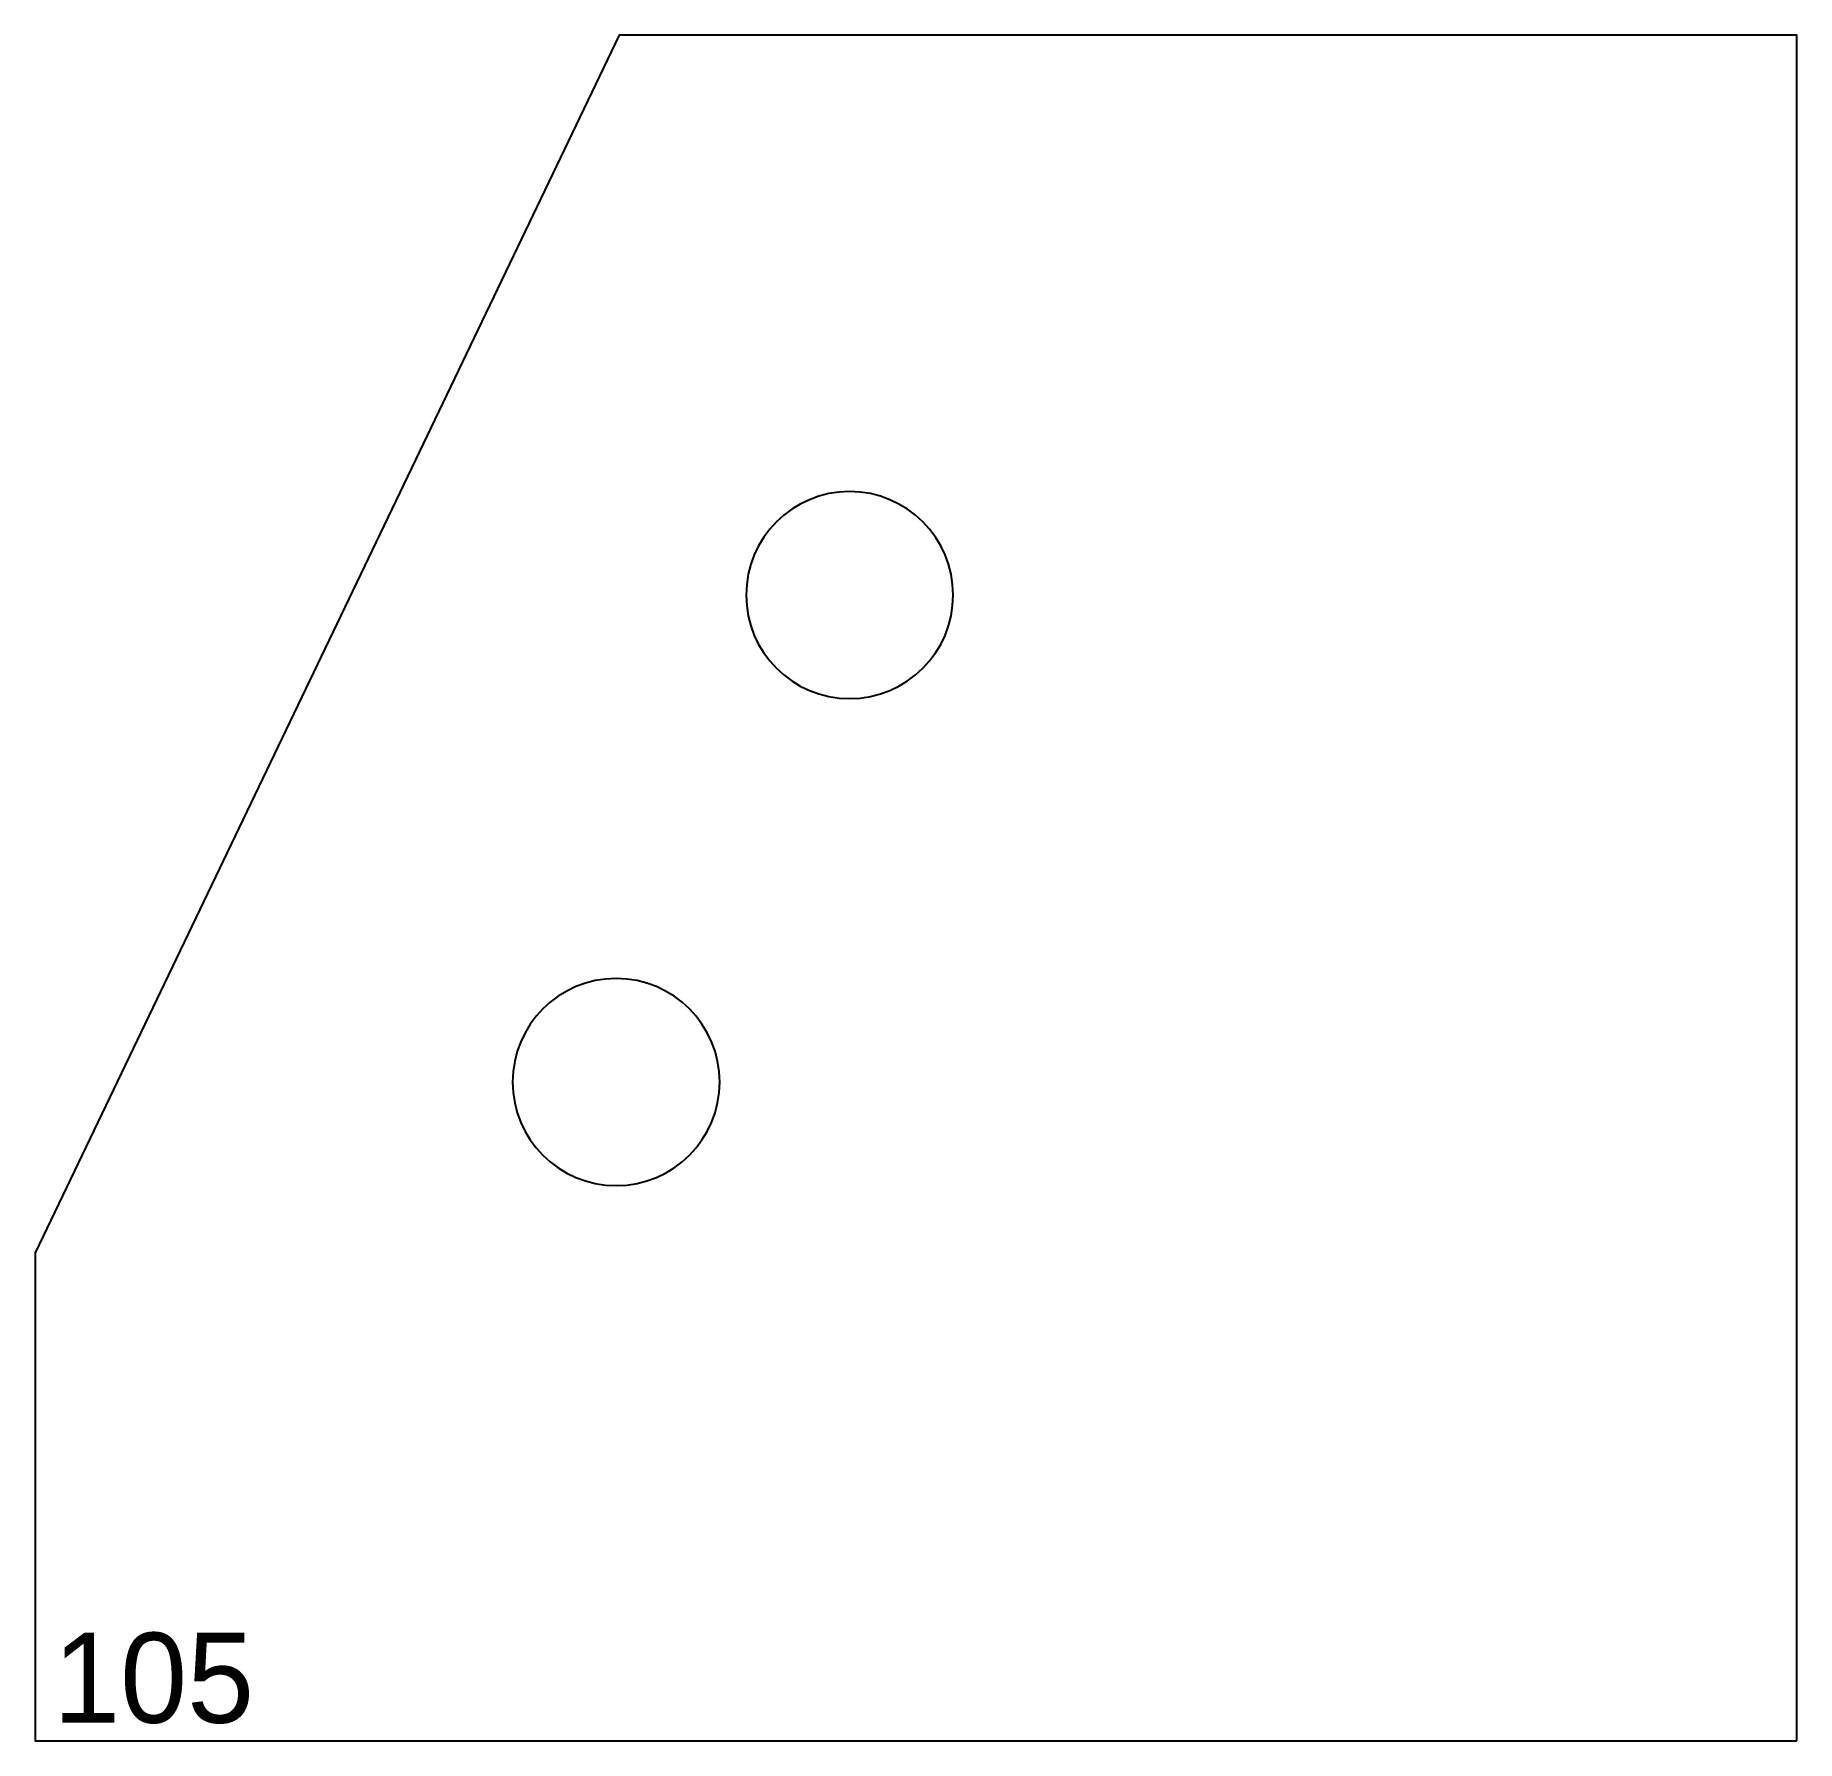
# Model space of a CAD drawing. Header units: millimetres. Extents: x 0 to 196, y 0 to 189.
import ezdxf

# ---------------------------------------------------------------- set-up
doc = ezdxf.new("R2010")
doc.units = ezdxf.units.MM
doc.header["$MEASUREMENT"] = 0
for name, color, linetype in [('ВнешнийКонтур', 7, 'Continuous'), ('Нумерация', 7, 'Continuous'), ('Отверстие', 7, 'Continuous')]:
    doc.layers.add(name, color=color, linetype=linetype)

msp = doc.modelspace()

# ---------------------------------------------------------------- linework, layer by layer
at = {"layer": 'ВнешнийКонтур', "color": 0, "linetype": 'Continuous'}
msp.add_lwpolyline([(195.7, 0), (195.7, 189.47), (64.86, 189.47), (0, 54.22), (0, 0)], close=True, dxfattribs=at)
at = {"layer": 'Отверстие', "color": 0, "linetype": 'Continuous'}
for points in [[(101.98, 127.28, 1), (78.98, 127.28, 1), (101.98, 127.28)], [(76.04, 73.18, 1), (53.04, 73.18, 1), (76.04, 73.18)]]:
    msp.add_lwpolyline(points, format="xyb", dxfattribs=at)

# ---------------------------------------------------------------- texts
at = {"layer": 'Нумерация', "color": 0, "linetype": 'Continuous'}
msp.add_text('105', height=10, dxfattribs=at).set_placement((2, 2))

doc.saveas('drawing.dxf')
